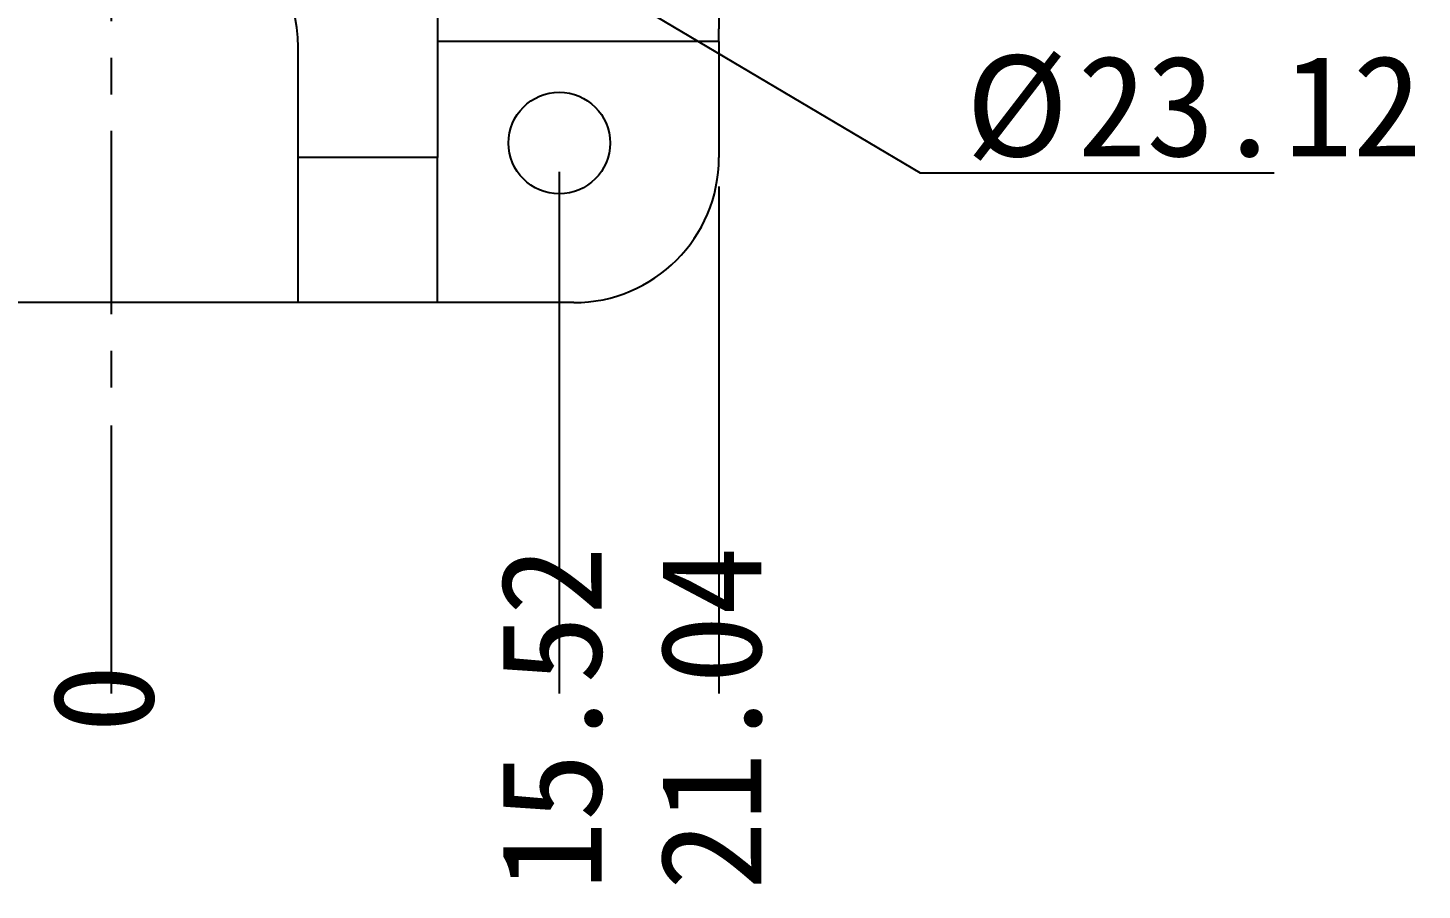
# Model space of a CAD drawing. Extents: x 2 to 295, y 1 to 209.
# Drawn here: x 177.33 to 225.6, y 94.89 to 124.76 of the extents above; entities that cross this region are included whole.
import ezdxf

# ---------------------------------------------------------------- set-up
doc = ezdxf.new("R2010")
doc.units = 0
doc.linetypes.add('SLD-实线', pattern=[0])
doc.linetypes.add('SLD-点画线', pattern=[10.16, 6.35, -1.27, 1.27, -1.27])
doc.layers.get('0').update_dxf_attribs({"linetype": 'CONTINUOUS'})
doc.layers.add('DIM', color=5, linetype='SLD-实线')
doc.layers.add('中心线', color=1, linetype='SLD-点画线')
doc.styles.add('SLDTEXTSTYLE11', font='', dxfattribs={"width": 0.67})
doc.styles.add('SLDTEXTSTYLE12', font='')
doc.styles.get('SLDTEXTSTYLE11').set_extended_font_data('宋体')
doc.styles.get('SLDTEXTSTYLE12').set_extended_font_data('宋体')
doc.dimstyles.new('SLDDIMSTYLE2', dxfattribs={"dimtxt": 3.5, "dimasz": 3.5, "dimexe": 0, "dimexo": 0.0625, "dimgap": 0.875, "dimtad": 0, "dimtih": 1, "dimtoh": 1, "dimdec": 0, "dimrnd": 1e-09, "dimdsep": 46, "dimtxsty": 'SLDTEXTSTYLE11', "dimblk1": 'NONE', "dimblk2": 'NONE', "dimsah": 1, "dimcen": 0.09, "dimadec": 0, "dimazin": 0, "dimtfac": 1, "dimtdec": 0, "dimtofl": 0, "dimtmove": 0, "dimatfit": 3, "dimldrblk": 'NONE', "dimfxl": 0, "dimtolj": 1, "dimtzin": 12, "dimarcsym": 0})
doc.dimstyles.new('SLDDIMSTYLE3', dxfattribs={"dimtxt": 3.5, "dimasz": 3.5, "dimexe": 0, "dimexo": 0.0625, "dimgap": 0.875, "dimtad": 0, "dimtih": 1, "dimtoh": 1, "dimrnd": 1e-09, "dimzin": 12, "dimdsep": 46, "dimtxsty": 'SLDTEXTSTYLE11', "dimblk1": 'NONE', "dimblk2": 'NONE', "dimsah": 1, "dimcen": 0.09, "dimadec": 0, "dimazin": 0, "dimtfac": 1, "dimtofl": 0, "dimtmove": 0, "dimatfit": 3, "dimldrblk": 'NONE', "dimfxl": 0, "dimtolj": 1, "dimtzin": 12, "dimarcsym": 0})
doc.dimstyles.new('SLDDIMSTYLE6', dxfattribs={"dimtxt": 3.5, "dimasz": 3.5, "dimexe": 0, "dimexo": 0.0625, "dimgap": 0.875, "dimtad": 0, "dimtih": 1, "dimtoh": 1, "dimrnd": 1e-09, "dimzin": 12, "dimdsep": 46, "dimtxsty": 'SLDTEXTSTYLE11', "dimsah": 1, "dimcen": 0, "dimadec": 0, "dimazin": 0, "dimtfac": 1, "dimtmove": 0, "dimatfit": 3, "dimfxl": 0, "dimtolj": 1, "dimtzin": 12, "dimarcsym": 0})

# ---------------------------------------------------------------- blocks, each defined once
blk = doc.blocks.new('_D_8')
at = {"layer": 'DIM'}
blk.add_line((180.209, 110.981), (180.209, 101.696), dxfattribs=at)
at = {"layer": 'DIM', "insert": (178.173, 100.334), "char_height": 3.5, "attachment_point": 1, "rotation": 90, "style": 'SLDTEXTSTYLE12'}
blk.add_mtext('0', dxfattribs=at)
blk = doc.blocks.new('_NONE')
blk = doc.blocks.new('_D_9')
at = {"layer": 'DIM'}
blk.add_line((195.725, 119.77), (195.725, 101.696), dxfattribs=at)
at = {"layer": 'DIM', "insert": (193.69, 94.89), "char_height": 3.5, "attachment_point": 1, "rotation": 90, "style": 'SLDTEXTSTYLE12'}
blk.add_mtext('15.52', dxfattribs=at)
blk = doc.blocks.new('_D_10')
at = {"layer": 'DIM'}
blk.add_line((201.253, 119.267), (201.253, 101.696), dxfattribs=at)
at = {"layer": 'DIM', "insert": (199.217, 94.89), "char_height": 3.5, "attachment_point": 1, "rotation": 90, "style": 'SLDTEXTSTYLE12'}
blk.add_mtext('21.04', dxfattribs=at)
blk = doc.blocks.new('_D_11')
at = {"layer": 'DIM'}
blk.add_line((164.725, 119.77), (164.725, 101.696), dxfattribs=at)
at = {"layer": 'DIM', "insert": (162.69, 94.89), "char_height": 3.5, "attachment_point": 1, "rotation": 90, "style": 'SLDTEXTSTYLE12'}
blk.add_mtext('15.48', dxfattribs=at)
blk = doc.blocks.new('_D_12')
at = {"layer": 'DIM'}
blk.add_line((159.253, 117.242), (159.253, 101.696), dxfattribs=at)
at = {"layer": 'DIM', "insert": (157.217, 94.89), "char_height": 3.5, "attachment_point": 1, "rotation": 90, "style": 'SLDTEXTSTYLE12'}
blk.add_mtext('20.96', dxfattribs=at)
blk = doc.blocks.new('_D_15')
at = {"layer": 'DIM'}
for p, q in [((170.268, 142.242), (164.479, 145.675)), ((170.268, 142.242), (190.15, 130.452)), ((190.15, 130.452), (208.218, 119.738)), ((208.218, 119.738), (220.481, 119.738))]:
    blk.add_line(p, q, dxfattribs=at)
blk.add_arc((180.209, 136.347), 11.557, 305.8114, 334.2771, dxfattribs=at)
for points in [[(170.268, 142.242), (167.532, 144.491), (166.983, 143.564)], [(190.15, 130.452), (192.886, 128.204), (193.435, 129.13)]]:
    blk.add_solid(points, dxfattribs=at)
at = {"layer": 'DIM', "char_height": 3.5, "attachment_point": 1, "style": 'SLDTEXTSTYLE12'}
for s, insert in [('%%c', (209.805, 123.811)), ('23.12', (213.675, 123.811))]:
    blk.add_mtext(s, dxfattribs=dict(at, insert=insert))
blk = doc.blocks.new('SW_CENTERMARKSYMBOL_0')
at = {"layer": '中心线', "color": 0}
for p, q in [((0, 5), (0, 22.045)), ((0, 0), (0, 2.5)), ((-5, 0), (-21.785, 0)), ((0, 0), (-2.5, 0)), ((0, 0), (0, -2.5)), ((0, 0), (2.5, 0)), ((5, 0), (25.516, 0)), ((0, -5), (0, -24.367))]:
    blk.add_line(p, q, dxfattribs=at)

msp = doc.modelspace()

# ---------------------------------------------------------------- linework, layer by layer
at = {"color": 7, "linetype": 'SLD-实线'}
for p, q in [((191.504, 129.937), (191.504, 120.267)), ((201.253, 128.871), (201.253, 124.729)), ((201.253, 124.287), (201.253, 124.729)), ((186.68, 120.267), (186.68, 124.086)), ((201.253, 124.287), (191.504, 124.287)), ((201.253, 124.287), (201.253, 122.78)), ((201.253, 122.78), (201.253, 120.267)), ((191.504, 120.267), (186.68, 120.267)), ((186.68, 115.242), (186.68, 120.267)), ((191.504, 115.242), (191.504, 120.267)), ((186.68, 115.242), (162.253, 115.242)), ((191.504, 115.242), (186.68, 115.242)), ((196.228, 115.242), (191.504, 115.242))]:
    msp.add_line(p, q, dxfattribs=at)
msp.add_circle((195.725, 120.77), 1.759, dxfattribs=at)
for centre, radius, start, end in [((181.354, 124.086), 5.327, 0, 58.422), ((196.228, 120.267), 5.025, 270, 0)]:
    msp.add_arc(centre, radius, start, end, dxfattribs=at)

# ---------------------------------------------------------------- block references
at = {"layer": '中心线'}
msp.add_blockref('SW_CENTERMARKSYMBOL_0', (180.209, 136.347), dxfattribs=at)

# ---------------------------------------------------------------- dimensions: what is measured, and where the dimension line sits
at = {"layer": 'DIM'}
dim = msp.add_diameter_dim_2p(p1=(190.15, 130.452), p2=(170.268, 142.242), dimstyle='SLDDIMSTYLE6', dxfattribs=at)
dim.commit()
dim.dimension.update_dxf_attribs({"geometry": '_D_15', "text_midpoint": (215.143, 122.275), "dimtype": 163})
for feature_location, offset, origin, dimstyle, picture, middle in [((164.725, 120.77), (0, -19.074), (180.209, 111.981), 'SLDDIMSTYLE3', '_D_11', (164.725, 98.293)), ((195.725, 120.77), (0, -19.074), (180.209, 111.981), 'SLDDIMSTYLE3', '_D_9', (195.725, 98.293)), ((201.253, 120.267), (0, -18.572), (180.209, 111.981), 'SLDDIMSTYLE3', '_D_10', (201.253, 98.293)), ((159.253, 118.242), (0, -16.547), (180.209, 111.981), 'SLDDIMSTYLE3', '_D_12', (159.253, 98.293)), ((180.209323469, 111.980657742), (0, -10.285086306), (180.209323469, 111.980657742), 'SLDDIMSTYLE2', '_D_8', (180.209323469, 101.015015905))]:
    dim = msp.add_ordinate_dim(feature_location=feature_location, offset=offset, dtype=1, origin=origin, dimstyle=dimstyle, dxfattribs=at)
    dim.commit()
    dim.dimension.update_dxf_attribs({"geometry": picture, "text_midpoint": middle})

doc.saveas('drawing.dxf')
